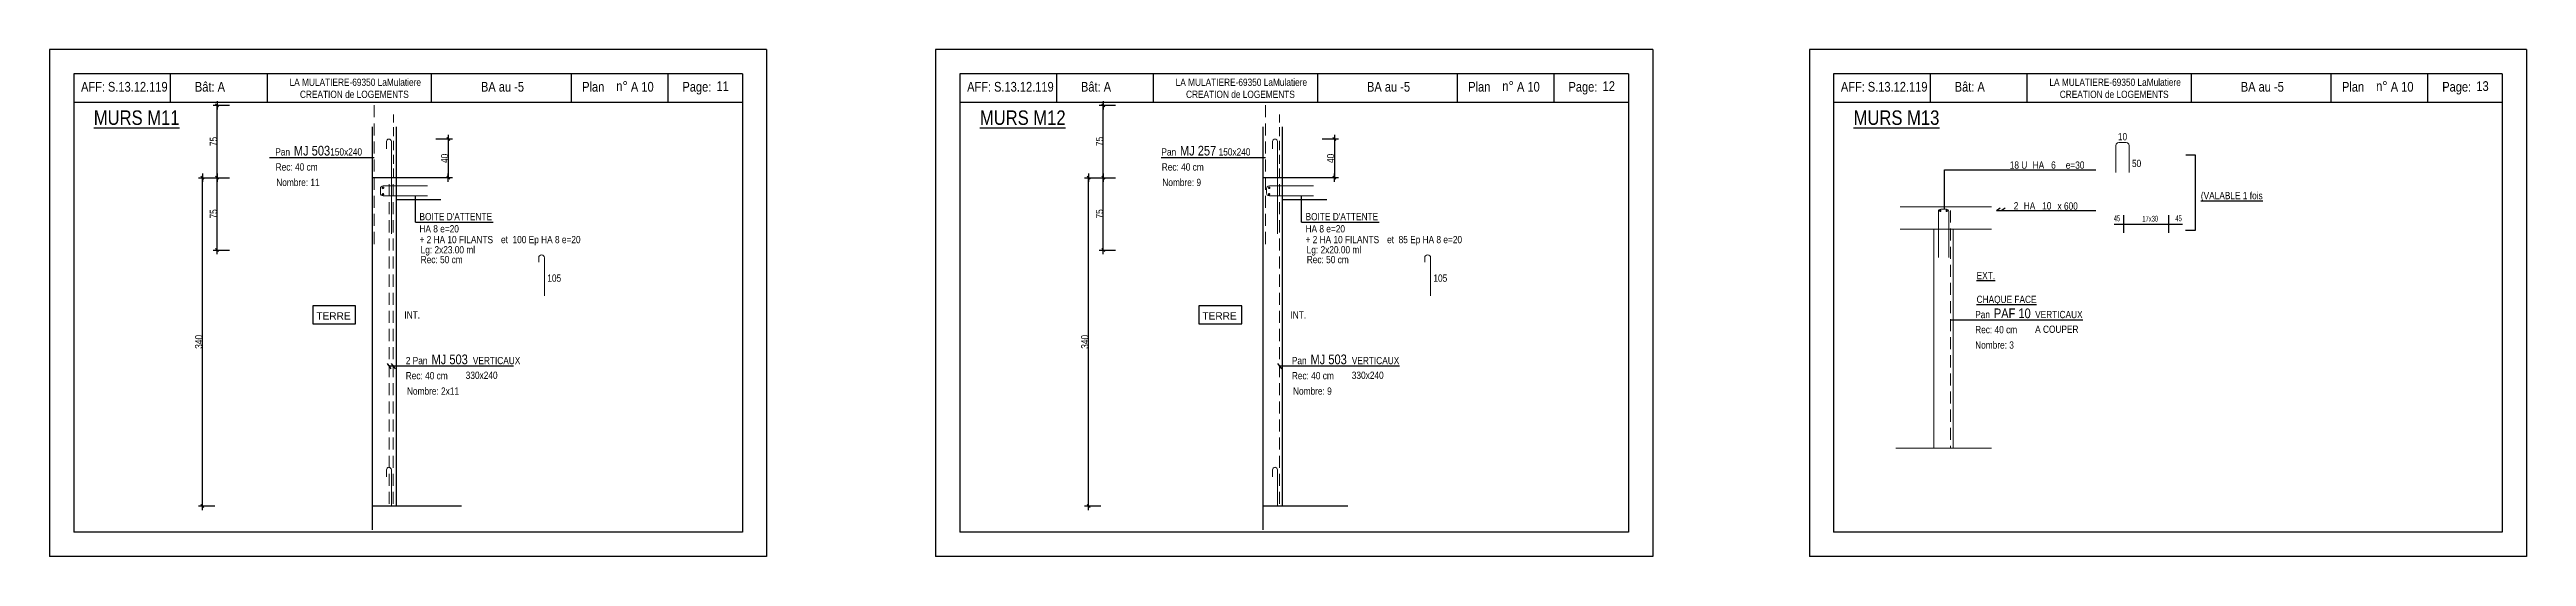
# Model space of a CAD drawing. Header units: metres. Extents: x -9927 to 45032, y -190416 to 12166.
# Drawn here: x 17067 to 22197, y -130880 to -129830 of the extents above; entities that cross this region are included whole.
import ezdxf
from ezdxf.enums import TextEntityAlignment as Align

# ---------------------------------------------------------------- set-up
doc = ezdxf.new("R2010")
doc.units = ezdxf.units.M
doc.header["$PDMODE"] = 65
doc.linetypes.add('CACHE', pattern=[9.525, 6.35, -3.175])
doc.linetypes.add('CACHE2', pattern=[0.1875, 0.125, -0.0625])
for name, color, linetype in [('01_cote_gen', 4, 'Continuous'), ('01_fenetres', 171, 'Continuous'), ('01_linteaux', 3, 'Continuous'), ('01_murs_coup', 5, 'Continuous'), ('01_sem', 42, 'Continuous'), ('01_texte', 230, 'Continuous'), ('AA_COTES', 2, 'Continuous')]:
    doc.layers.add(name, color=color, linetype=linetype)
doc.styles.add('MATTE_TXT', font='arial.ttf')
doc.styles.add('STYLE2', font='ARIALN.TTF')
doc.dimstyles.new('JB25', dxfattribs={"dimscale": 0.1, "dimtxt": 150, "dimasz": 17, "dimexe": 0.1, "dimexo": 0.1, "dimgap": 0.09, "dimtad": 1, "dimdec": 1, "dimlfac": 0.5, "dimdsep": 46, "dimtxsty": 'STYLE2', "dimblk1": 'BOND_G', "dimblk2": 'BOND_D', "dimsah": 1, "dimcen": 1.5, "dimdle": 0.01, "dimse1": 1, "dimse2": 1, "dimclrd": 4, "dimclre": 2, "dimclrt": 5, "dimadec": 0, "dimazin": 0, "dimtfac": 2.333333, "dimtdec": 1, "dimtix": 1, "dimtmove": 2, "dimatfit": 3, "dimldrblk": 'BOND_G', "dimfxl": 1, "dimtolj": 1, "dimtzin": 0, "dimarcsym": 0})

# ---------------------------------------------------------------- blocks, each defined once
blk = doc.blocks.new('BOND_G')
at = {"layer": 'AA_COTES', "color": 0}
for p, q in [((5, 0), (-5, 0)), ((1.8, 1.8), (-1.8, -1.8)), ((0, -5), (0, 15))]:
    blk.add_line(p, q, dxfattribs=at)
blk = doc.blocks.new('BOND_D')
at = {"layer": 'AA_COTES', "color": 0}
for p, q in [((5, 0), (-5, 0)), ((-1.8, -1.8), (1.8, 1.8)), ((0, 5), (0, -15))]:
    blk.add_line(p, q, dxfattribs=at)
blk = doc.blocks.new('*D1227')
at = {"layer": '01_cote_gen', "color": 4, "lineweight": -2, "transparency": 16777216}
blk.add_line((17414.3, -130094), (17414.3, -129947.4), dxfattribs=at)
at = {"layer": 'DEFPOINTS', "color": 0, "lineweight": 0, "transparency": 16777216}
for p in [(17414.3, -129945.7), (17691.4, -129945.7), (17691.4, -130095.7)]:
    blk.add_point(p, dxfattribs=at)
at = {"layer": '01_cote_gen', "color": 4, "lineweight": -2, "transparency": 16777216, "xscale": 1.7, "yscale": 1.7, "zscale": 1.7}
for name, p, rotation in [('BOND_D', (17414.3, -129945.7), 90), ('BOND_G', (17414.3, -130095.7), 270)]:
    blk.add_blockref(name, p, dxfattribs=dict(at, rotation=rotation))
at = {"layer": '01_cote_gen', "color": 5, "lineweight": 0, "transparency": 16777216, "insert": (17406.7, -130020.7), "char_height": 15, "attachment_point": 5, "rotation": 90, "style": 'STYLE2'}
blk.add_mtext('\\A1;75', dxfattribs=at)
blk = doc.blocks.new('*D1228')
at = {"layer": '01_cote_gen', "color": 4, "lineweight": -2, "transparency": 16777216}
blk.add_line((17414.3, -130244), (17414.3, -130097.4), dxfattribs=at)
at = {"layer": 'DEFPOINTS', "color": 0, "lineweight": 0, "transparency": 16777216}
for p in [(17414.3, -130095.7), (17716.8, -130095.7), (17691.4, -130245.7)]:
    blk.add_point(p, dxfattribs=at)
at = {"layer": '01_cote_gen', "color": 4, "lineweight": -2, "transparency": 16777216, "xscale": 1.7, "yscale": 1.7, "zscale": 1.7}
for name, p, rotation in [('BOND_D', (17414.3, -130095.7), 90), ('BOND_G', (17414.3, -130245.7), 270)]:
    blk.add_blockref(name, p, dxfattribs=dict(at, rotation=rotation))
at = {"layer": '01_cote_gen', "color": 5, "lineweight": 0, "transparency": 16777216, "insert": (17406.7, -130170.7), "char_height": 15, "attachment_point": 5, "rotation": 90, "style": 'STYLE2'}
blk.add_mtext('\\A1;75', dxfattribs=at)
blk = doc.blocks.new('*D1229')
at = {"layer": '01_cote_gen', "color": 4, "lineweight": -2, "transparency": 16777216}
blk.add_line((17893, -130017.4), (17893, -130094), dxfattribs=at)
at = {"layer": 'DEFPOINTS', "color": 0, "lineweight": 0, "transparency": 16777216}
for p in [(17770.1, -130015.7), (17814.5, -130095.7), (17893, -130095.7)]:
    blk.add_point(p, dxfattribs=at)
at = {"layer": '01_cote_gen', "color": 4, "lineweight": -2, "transparency": 16777216, "xscale": 1.7, "yscale": 1.7, "zscale": 1.7}
for name, p, rotation in [('BOND_G', (17893, -130015.7), 90), ('BOND_D', (17893, -130095.7), 270)]:
    blk.add_blockref(name, p, dxfattribs=dict(at, rotation=rotation))
at = {"layer": '01_cote_gen', "color": 5, "lineweight": 0, "transparency": 16777216, "insert": (17885.4, -130055.7), "char_height": 15, "attachment_point": 5, "rotation": 90, "style": 'STYLE2'}
blk.add_mtext('\\A1;40', dxfattribs=at)
blk = doc.blocks.new('*D1230')
at = {"layer": '01_cote_gen', "color": 4, "lineweight": -2, "transparency": 16777216}
blk.add_line((17383.9, -130773.9), (17383.9, -130097.4), dxfattribs=at)
at = {"layer": 'DEFPOINTS', "color": 0, "lineweight": 0, "transparency": 16777216}
for p in [(17383.9, -130095.7), (17755.7, -130095.7), (17735.1, -130775.6)]:
    blk.add_point(p, dxfattribs=at)
at = {"layer": '01_cote_gen', "color": 4, "lineweight": -2, "transparency": 16777216, "xscale": 1.7, "yscale": 1.7, "zscale": 1.7}
for name, p, rotation in [('BOND_D', (17383.9, -130095.7), 90), ('BOND_G', (17383.9, -130775.6), 270)]:
    blk.add_blockref(name, p, dxfattribs=dict(at, rotation=rotation))
at = {"layer": '01_cote_gen', "color": 5, "lineweight": 0, "transparency": 16777216, "insert": (17376.2, -130435.7), "char_height": 15, "attachment_point": 5, "rotation": 90, "style": 'STYLE2'}
blk.add_mtext('\\A1;340', dxfattribs=at)
blk = doc.blocks.new('*D1237')
at = {"layer": '01_cote_gen', "color": 4, "lineweight": -2, "transparency": 16777216}
blk.add_line((19249.3, -130094), (19249.3, -129947.4), dxfattribs=at)
at = {"layer": 'DEFPOINTS', "color": 0, "lineweight": 0, "transparency": 16777216}
for p in [(19249.3, -129945.7), (19526.3, -129945.7), (19526.3, -130095.7)]:
    blk.add_point(p, dxfattribs=at)
at = {"layer": '01_cote_gen', "color": 4, "lineweight": -2, "transparency": 16777216, "xscale": 1.7, "yscale": 1.7, "zscale": 1.7}
for name, p, rotation in [('BOND_D', (19249.3, -129945.7), 90), ('BOND_G', (19249.3, -130095.7), 270)]:
    blk.add_blockref(name, p, dxfattribs=dict(at, rotation=rotation))
at = {"layer": '01_cote_gen', "color": 5, "lineweight": 0, "transparency": 16777216, "insert": (19241.7, -130020.7), "char_height": 15, "attachment_point": 5, "rotation": 90, "style": 'STYLE2'}
blk.add_mtext('\\A1;75', dxfattribs=at)
blk = doc.blocks.new('*D1234')
at = {"layer": '01_cote_gen', "color": 4, "lineweight": -2, "transparency": 16777216}
blk.add_line((19249.3, -130244), (19249.3, -130097.4), dxfattribs=at)
at = {"layer": 'DEFPOINTS', "color": 0, "lineweight": 0, "transparency": 16777216}
for p in [(19249.3, -130095.7), (19551.8, -130095.7), (19526.3, -130245.7)]:
    blk.add_point(p, dxfattribs=at)
at = {"layer": '01_cote_gen', "color": 4, "lineweight": -2, "transparency": 16777216, "xscale": 1.7, "yscale": 1.7, "zscale": 1.7}
for name, p, rotation in [('BOND_D', (19249.3, -130095.7), 90), ('BOND_G', (19249.3, -130245.7), 270)]:
    blk.add_blockref(name, p, dxfattribs=dict(at, rotation=rotation))
at = {"layer": '01_cote_gen', "color": 5, "lineweight": 0, "transparency": 16777216, "insert": (19241.7, -130170.7), "char_height": 15, "attachment_point": 5, "rotation": 90, "style": 'STYLE2'}
blk.add_mtext('\\A1;75', dxfattribs=at)
blk = doc.blocks.new('*D1235')
at = {"layer": '01_cote_gen', "color": 4, "lineweight": -2, "transparency": 16777216}
blk.add_line((19728, -130017.4), (19728, -130094), dxfattribs=at)
at = {"layer": 'DEFPOINTS', "color": 0, "lineweight": 0, "transparency": 16777216}
for p in [(19605.1, -130015.7), (19649.5, -130095.7), (19728, -130095.7)]:
    blk.add_point(p, dxfattribs=at)
at = {"layer": '01_cote_gen', "color": 4, "lineweight": -2, "transparency": 16777216, "xscale": 1.7, "yscale": 1.7, "zscale": 1.7}
for name, p, rotation in [('BOND_G', (19728, -130015.7), 90), ('BOND_D', (19728, -130095.7), 270)]:
    blk.add_blockref(name, p, dxfattribs=dict(at, rotation=rotation))
at = {"layer": '01_cote_gen', "color": 5, "lineweight": 0, "transparency": 16777216, "insert": (19720.3, -130055.7), "char_height": 15, "attachment_point": 5, "rotation": 90, "style": 'STYLE2'}
blk.add_mtext('\\A1;40', dxfattribs=at)
blk = doc.blocks.new('*D1236')
at = {"layer": '01_cote_gen', "color": 4, "lineweight": -2, "transparency": 16777216}
blk.add_line((19218.9, -130773.9), (19218.9, -130097.4), dxfattribs=at)
at = {"layer": 'DEFPOINTS', "color": 0, "lineweight": 0, "transparency": 16777216}
for p in [(19218.9, -130095.7), (19590.7, -130095.7), (19580.1, -130775.6)]:
    blk.add_point(p, dxfattribs=at)
at = {"layer": '01_cote_gen', "color": 4, "lineweight": -2, "transparency": 16777216, "xscale": 1.7, "yscale": 1.7, "zscale": 1.7}
for name, p, rotation in [('BOND_D', (19218.9, -130095.7), 90), ('BOND_G', (19218.9, -130775.6), 270)]:
    blk.add_blockref(name, p, dxfattribs=dict(at, rotation=rotation))
at = {"layer": '01_cote_gen', "color": 5, "lineweight": 0, "transparency": 16777216, "insert": (19211.2, -130435.7), "char_height": 15, "attachment_point": 5, "rotation": 90, "style": 'STYLE2'}
blk.add_mtext('\\A1;340', dxfattribs=at)

msp = doc.modelspace()

# ---------------------------------------------------------------- linework, layer by layer
at = {"layer": '01_fenetres', "ltscale": 30}
for p, q in [((17117.26, -129880.27), (17117.26, -130830.27)), ((17117.26, -129880.27), (17117.26, -130830.27)), ((17117.26, -129880.27), (17117.26, -130830.27)), ((18502.26, -129880.27), (17117.26, -129880.27)), ((17317.26, -129880.27), (17317.26, -129940.27)), ((17517.66, -129880.27), (17517.66, -129940.27)), ((17857.83, -129880.27), (17857.83, -129940.27)), ((18148.13, -129940.27), (18148.13, -129880.27)), ((18348.13, -129940.27), (18348.13, -129880.27)), ((18502.26, -129880.27), (18502.26, -130830.27)), ((18952.23, -129880.27), (18952.23, -130830.27)), ((18952.23, -129880.27), (18952.23, -130830.27)), ((18952.23, -129880.27), (18952.23, -130830.27)), ((20337.23, -129880.27), (18952.23, -129880.27)), ((19152.23, -129880.27), (19152.23, -129940.27)), ((19352.62, -129880.27), (19352.62, -129940.27)), ((19692.8, -129880.27), (19692.8, -129940.27)), ((19983.1, -129940.27), (19983.1, -129880.27)), ((20183.1, -129940.27), (20183.1, -129880.27)), ((20337.23, -129880.27), (20337.23, -130830.27)), ((20761.66, -129880.27), (20761.66, -130830.27)), ((20761.66, -129880.27), (20761.66, -130830.27)), ((20761.66, -129880.27), (20761.66, -130830.27)), ((22146.66, -129880.27), (20761.66, -129880.27)), ((20961.66, -129880.27), (20961.66, -129940.27)), ((21162.05, -129880.27), (21162.05, -129940.27)), ((21502.22, -129880.27), (21502.22, -129940.27)), ((21792.52, -129940.27), (21792.52, -129880.27)), ((21992.52, -129940.27), (21992.52, -129880.27)), ((22146.66, -129880.27), (22146.66, -130830.27)), ((18502.26, -129940.27), (17117.26, -129940.27)), ((20337.23, -129940.27), (18952.23, -129940.27)), ((22146.66, -129940.27), (20761.66, -129940.27)), ((18502.26, -130830.27), (17117.26, -130830.27)), ((20337.23, -130830.27), (18952.23, -130830.27)), ((22146.66, -130830.27), (20761.66, -130830.27))]:
    msp.add_line(p, q, dxfattribs=at)
at = {"layer": '01_linteaux', "linetype": 'Continuous'}
for p, q in [((21362.9, -130209.89), (21362.9, -130173.12)), ((21456.34, -130209.89), (21456.34, -130173.12)), ((21342.95, -130192.03), (21484.69, -130192.03))]:
    msp.add_line(p, q, dxfattribs=at)
at = {"layer": '01_murs_coup'}
for p, q in [((17735.1, -129990.05), (17735.1, -130825.22)), ((17785.1, -129990.05), (17785.1, -130775.62)), ((19580.07, -129990.05), (19580.07, -130825.22)), ((19620.07, -129990.05), (19620.07, -130775.62)), ((17877.53, -130095.69), (17735.1, -130095.69)), ((19712.5, -130095.69), (19580.07, -130095.69)), ((17877.53, -130141.69), (17785.1, -130141.69)), ((19712.5, -130141.69), (19620.07, -130141.69)), ((17735.1, -130775.62), (17920.71, -130775.62)), ((19580.07, -130775.62), (19755.67, -130775.62))]:
    msp.add_line(p, q, dxfattribs=at)
at = {"layer": '01_sem', "color": 5, "linetype": 'CACHE2', "lineweight": 0, "ltscale": 200}
for p, q in [((17739.74, -129945.69), (17739.74, -130245.69)), ((19585.66, -129945.69), (19585.66, -130245.69)), ((17770.25, -130109), (17770.25, -130775.62)), ((17779.1, -130109), (17779.1, -130775.62)), ((19614.07, -130109), (19614.07, -130775.62)), ((21003.68, -130163.64), (21003.68, -130656.24))]:
    msp.add_line(p, q, dxfattribs=at)
at = {"layer": '01_sem', "color": 2, "linetype": 'CACHE', "lineweight": 0, "ltscale": 3}
for p, q in [((17779.63, -130095.69), (17779.63, -129964.68)), ((19614.6, -130095.69), (19614.6, -129964.68))]:
    msp.add_line(p, q, dxfattribs=at)
at = {"layer": '01_sem', "color": 2, "lineweight": 0, "ltscale": 7}
for p, q in [((17765.1, -130020.69), (17765.1, -130035.74)), ((17775.1, -130020.69), (17775.1, -130211.69)), ((19600.07, -130020.69), (19600.07, -130035.74)), ((19610.07, -130020.69), (19610.07, -130211.69)), ((21346.38, -130028.96), (21346.38, -130085.11)), ((21352.38, -130022.96), (21367.85, -130022.96)), ((21373.85, -130028.96), (21373.85, -130085.11)), ((17752.4, -130118.7), (17752.4, -130127.38)), ((17758.4, -130112.7), (17849.94, -130112.7)), ((19587.37, -130118.7), (19587.37, -130127.38)), ((19593.37, -130112.7), (19684.91, -130112.7)), ((17758.4, -130133.38), (17849.94, -130133.38)), ((19593.37, -130133.38), (19684.91, -130133.38)), ((21088.86, -130156.24), (20899.77, -130156.24)), ((20978.87, -130165.91), (20978.87, -130260.91)), ((20983.87, -130160.91), (20995.36, -130160.91)), ((21000.36, -130165.91), (21000.36, -130260.91)), ((21088.86, -130202.24), (20899.77, -130202.24)), ((20969.68, -130202.24), (20969.68, -130656.24)), ((21009.68, -130202.24), (21009.68, -130656.24)), ((18080.22, -130261.62), (18080.22, -130270.79)), ((18092.22, -130261.62), (18092.22, -130340.33)), ((19915.19, -130261.62), (19915.19, -130270.79)), ((19927.19, -130261.62), (19927.19, -130340.33)), ((20890.5, -130656.24), (20969.68, -130656.24)), ((21088.86, -130656.24), (20969.68, -130656.24)), ((17765.1, -130700.62), (17765.1, -130715.66)), ((17775.1, -130700.62), (17775.1, -130775.62)), ((19600.07, -130700.62), (19600.07, -130715.66)), ((19610.07, -130700.62), (19610.07, -130775.62))]:
    msp.add_line(p, q, dxfattribs=at)
at = {"layer": '01_sem', "color": 2, "lineweight": 0, "ltscale": 7, "const_width": 2.5, "flags": 128}
for points in [[(17756.67, -130118.02, 0.7333197), (17759.17, -130115.7, 0.7333197)], [(17756.6, -130130.04, 1), (17759.1, -130130.04, 1)], [(19591.64, -130118.02, 0.7333197), (19594.14, -130115.7, 0.7333197)], [(19591.57, -130130.04, 1), (19594.07, -130130.04, 1)], [(20981.44, -130164.31, 1), (20983.94, -130164.31, 1)], [(20994.96, -130164.31, 1), (20997.46, -130164.31, 1)]]:
    msp.add_lwpolyline(points, format="xyb", close=True, dxfattribs=at)
at = {"layer": '01_sem', "color": 2, "lineweight": 0, "ltscale": 7}
for centre, radius, start, end in [((17770.1, -130020.69), 5, 90, 180), ((17770.1, -130020.69), 5, 0, 90), ((19605.07, -130020.69), 5, 90, 180), ((19605.07, -130020.69), 5, 0, 90), ((21352.38, -130028.96), 6, 90, 180), ((21367.85, -130028.96), 6, 0, 90), ((17758.4, -130118.7), 6, 90, 180), ((17758.4, -130127.38), 6, 180, 270), ((19593.37, -130118.7), 6, 90, 180), ((19593.37, -130127.38), 6, 180, 270), ((20983.87, -130165.91), 5, 90, 180), ((20995.36, -130165.91), 5, 0, 90), ((18086.22, -130261.62), 6, 90, 180), ((18086.22, -130261.62), 6, 0, 90), ((19921.19, -130261.62), 6, 90, 180), ((19921.19, -130261.62), 6, 0, 90), ((17770.1, -130700.62), 5, 90, 180), ((17770.1, -130700.62), 5, 0, 90), ((19605.07, -130700.62), 5, 90, 180), ((19605.07, -130700.62), 5, 0, 90)]:
    msp.add_arc(centre, radius, start, end, dxfattribs=at)
at = {"layer": '01_texte', "ltscale": 30}
for p, q in [((17067.26, -129830.27), (17067.26, -130880.27)), ((18552.26, -129830.27), (17067.26, -129830.27)), ((18552.26, -129830.27), (18552.26, -130880.27)), ((18902.23, -129830.27), (18902.23, -130880.27)), ((20387.23, -129830.27), (18902.23, -129830.27)), ((20387.23, -129830.27), (20387.23, -130880.27)), ((20711.66, -129830.27), (20711.66, -130880.27)), ((22196.66, -129830.27), (20711.66, -129830.27)), ((22196.66, -129830.27), (22196.66, -130880.27)), ((18552.26, -130880.27), (17067.26, -130880.27)), ((20387.23, -130880.27), (18902.23, -130880.27)), ((22196.66, -130880.27), (20711.66, -130880.27))]:
    msp.add_line(p, q, dxfattribs=at)
at = {"layer": '01_texte'}
for p, q in [((17523.09, -130053.92), (17739.74, -130053.92)), ((19369.01, -130053.92), (19585.66, -130053.92)), ((20991.37, -130079.56), (21304.8, -130079.56)), ((20991.37, -130160.91), (20991.37, -130079.56)), ((21491.56, -130048.61), (21510.64, -130048.61)), ((21510.64, -130048.61), (21510.64, -130205.12)), ((17825.02, -130187.79), (17825.02, -130133.38)), ((19659.99, -130187.79), (19659.99, -130133.38)), ((21099.1, -130163.96), (21107.01, -130158.36)), ((21099.1, -130163.96), (21304.8, -130163.96)), ((21109.13, -130163.96), (21117.04, -130158.36)), ((17825.02, -130187.79), (17985.77, -130187.79)), ((19659.99, -130187.79), (19820.73, -130187.79)), ((21510.64, -130205.12), (21490.25, -130205.12)), ((21277.89, -130390.76), (21003.68, -130390.76)), ((17766.15, -130480.86), (17774.35, -130491.41)), ((18027.84, -130486.14), (17770.25, -130486.14)), ((17775, -130480.86), (17783.2, -130491.41)), ((19609.97, -130480.86), (19618.17, -130491.41)), ((19862.81, -130486.14), (19614.07, -130486.14))]:
    msp.add_line(p, q, dxfattribs=at)
at = {"layer": '01_texte', "elevation": 9.99}
for points in [[(17701.21, -130360.95), (17612.62, -130360.95), (17612.62, -130398.24), (17701.21, -130398.24)], [(19536.17, -130360.95), (19447.58, -130360.95), (19447.58, -130398.24), (19536.17, -130398.24)]]:
    msp.add_lwpolyline(points, close=True, dxfattribs=at)

# ---------------------------------------------------------------- texts
at = {"layer": '01_texte', "style": 'STYLE2'}
for s, height, p in [('AFF:', 20, (17132.56, -129917.42)), ('S.13.12.119', 20, (17188.22, -129917.42)), ('Bât: A', 20, (17368.2, -129917.42)), ('LA MULATIERE-69350 LaMulatiere', 15, (17564.35, -129905.55)), ('CREATION de LOGEMENTS', 15, (17585.84, -129930.55)), ('BA au -5', 20, (17960.66, -129917.42)), ('Plan', 20, (18170.18, -129917.42)), ('n%%D', 20, (18240.86, -129915.98)), ('A 10', 20, (18271.2, -129917.42)), ('Page:', 20, (18377.84, -129917.42)), ('11', 20, (18448.53, -129915.98)), ('AFF:', 20, (18967.53, -129917.42)), ('S.13.12.119', 20, (19023.19, -129917.42)), ('Bât: A', 20, (19203.17, -129917.42)), ('LA MULATIERE-69350 LaMulatiere', 15, (19399.32, -129905.55)), ('CREATION de LOGEMENTS', 15, (19420.8, -129930.55)), ('BA au -5', 20, (19795.62, -129917.42)), ('Plan', 20, (20005.14, -129917.42)), ('n%%D', 20, (20075.83, -129915.98)), ('A 10', 20, (20106.17, -129917.42)), ('Page:', 20, (20212.81, -129917.42)), ('12', 20, (20283.5, -129915.98)), ('AFF:', 20, (20776.95, -129917.42)), ('S.13.12.119', 20, (20832.62, -129917.42)), ('Bât: A', 20, (21012.59, -129917.42)), ('LA MULATIERE-69350 LaMulatiere', 15, (21208.75, -129905.55)), ('CREATION de LOGEMENTS', 15, (21230.23, -129930.55)), ('BA au -5', 20, (21605.05, -129917.42)), ('Plan', 20, (21814.57, -129917.42)), ('n%%D', 20, (21885.25, -129915.98)), ('A 10', 20, (21915.6, -129917.42)), ('Page:', 20, (22022.24, -129917.42)), ('13', 20, (22092.92, -129915.98)), ('%%UMURS M11', 30, (17158.9, -129986.34)), ('%%UMURS M12', 30, (18993.87, -129986.34)), ('%%UMURS M13', 30, (20803.29, -129986.34)), ('MJ 503', 20, (17573.22, -130049.8)), ('MJ 257', 20, (19408.18, -130049.8)), ('10', 15, (21350.61, -130018.24)), (' Pan    ', 15, (17529.99, -130049.8)), ('Rec: 40 cm', 15, (17535.63, -130081.08)), ('150x240', 15, (17648.55, -130049.8)), (' Pan    ', 15, (19364.95, -130049.8)), ('Rec: 40 cm', 15, (19370.59, -130081.08)), (' 150x240', 15, (19483.52, -130049.8)), ('HA', 15, (21174.11, -130077.1)), ('6', 15, (21212.28, -130077.1)), ('50', 15, (21379.73, -130073.71)), ('Nombre: 11', 15, (17536.78, -130112.99)), ('Nombre: 9', 15, (19371.74, -130112.99)), ('%%U(VALABLE 1 fois', 15, (21522.4, -130140.35)), ("BOITE D'ATTENTE", 15, (17833.34, -130183.92)), ("BOITE D'ATTENTE", 15, (19668.31, -130183.92)), ('HA', 15, (21155.63, -130161.51)), ('10', 15, (21193.8, -130161.51)), ('+ 2 HA 10 FILANTS', 15, (17833.34, -130231.37)), ('HA 8 e=20', 15, (17833.34, -130209.07)), ('et  100 Ep HA 8 e=20', 15, (18002.18, -130231.37)), ('+ 2 HA 10 FILANTS', 15, (19668.31, -130231.37)), ('HA 8 e=20', 15, (19668.31, -130209.07)), ('et  85 Ep HA 8 e=20', 15, (19837.15, -130231.37)), ('Lg: 2x23.00 ml', 15, (17835.74, -130252.51)), ('Rec: 50 cm', 15, (17835.89, -130272.79)), ('Lg: 2x20.00 ml', 15, (19670.7, -130252.51)), ('Rec: 50 cm', 15, (19670.85, -130272.79)), ('105', 15, (18098.1, -130311.22)), ('105', 15, (19933.06, -130311.22)), ('%%UEXT.', 15, (21058, -130305.96)), (' Pan    ', 15, (21050.27, -130386.64)), ('%%UCHAQUE FACE', 15, (21058, -130355.22)), ('PAF 10', 20, (21093.64, -130386.64)), ('VERTICAUX', 15, (21179.2, -130386.64)), ('Nombre: 3', 15, (21054.98, -130449.83)), ('Rec: 40 cm', 15, (21055.02, -130417.92)), ('A COUPER', 15, (21179.2, -130417.1)), (' 2 Pan    ', 15, (17800.22, -130482.02)), ('MJ 503', 20, (17858.34, -130482.02)), ('VERTICAUX', 15, (17943.9, -130482.02)), (' Pan    ', 15, (19635.19, -130482.02)), ('MJ 503', 20, (19678.56, -130482.02)), ('VERTICAUX', 15, (19764.12, -130482.02)), ('Rec: 40 cm', 15, (17804.97, -130513.3)), ('Nombre: 2x11', 15, (17807.39, -130545.21)), ('330x240', 15, (17929.16, -130512.48)), ('Rec: 40 cm', 15, (19639.94, -130513.3)), ('Nombre: 9', 15, (19642.36, -130545.21)), ('330x240', 15, (19764.12, -130512.48))]:
    msp.add_text(s, height=height, dxfattribs=at).set_placement(p)
for s, p in [('18 U', (21162.91, -130077.1)), ('2', (21144.43, -130161.51))]:
    msp.add_text(s, height=15, dxfattribs=at).set_placement(p, align=Align.RIGHT)
for s, p in [('e=30', (21261.94, -130077.1)), ('x 600', (21246.55, -130161.91))]:
    msp.add_text(s, height=15, dxfattribs=at).set_placement(p, align=Align.CENTER)
at = {"layer": '01_texte', "style": 'STYLE2', "width": 0.7}
for s, p in [('45', (21341.94, -130185.79)), ('17x30', (21401.18, -130186.73)), ('45', (21469.53, -130185.9))]:
    msp.add_text(s, height=12, dxfattribs=at).set_placement(p)
at = {"layer": '01_texte'}
for s, style, p in [('TERRE', 'MATTE_TXT', (17619.78, -130389.55, 9.99)), ('INT.', 'STYLE2', (17802.08, -130387.44)), ('TERRE', 'MATTE_TXT', (19454.74, -130389.55, 9.99)), ('INT.', 'STYLE2', (19637.05, -130387.44))]:
    msp.add_text(s, height=15, rotation=360, dxfattribs=dict(at, style=style)).set_placement(p)

# ---------------------------------------------------------------- dimensions: what is measured, and where the dimension line sits
at = {"layer": '01_cote_gen', "lineweight": 0}
for base, p1, p2, picture, middle in [((17414.32, -129945.69), (17691.37, -130095.69), (17691.37, -129945.69), '*D1227', (17406.68, -130020.69)), ((19249.29, -129945.69), (19526.33, -130095.69), (19526.33, -129945.69), '*D1237', (19241.65, -130020.69)), ((17893.05, -130095.69), (17770.1, -130015.69), (17814.49, -130095.69), '*D1229', (17885.38, -130055.69)), ((19728.01, -130095.69), (19605.07, -130015.69), (19649.46, -130095.69), '*D1235', (19720.34, -130055.69)), ((17383.89, -130095.69), (17735.1, -130775.62), (17755.74, -130095.69), '*D1230', (17376.23, -130435.66)), ((17414.32, -130095.69), (17691.37, -130245.69), (17716.83, -130095.69), '*D1228', (17406.68, -130170.69)), ((19218.86, -130095.69), (19580.07, -130775.62), (19590.71, -130095.69), '*D1236', (19211.19, -130435.66)), ((19249.29, -130095.69), (19526.33, -130245.69), (19551.79, -130095.69), '*D1234', (19241.65, -130170.69))]:
    dim = msp.add_linear_dim(base=base, p1=p1, p2=p2, angle=90, dimstyle='JB25', dxfattribs=at)
    dim.commit()
    dim.dimension.update_dxf_attribs({"geometry": picture, "text_midpoint": middle})

doc.saveas('drawing.dxf')
